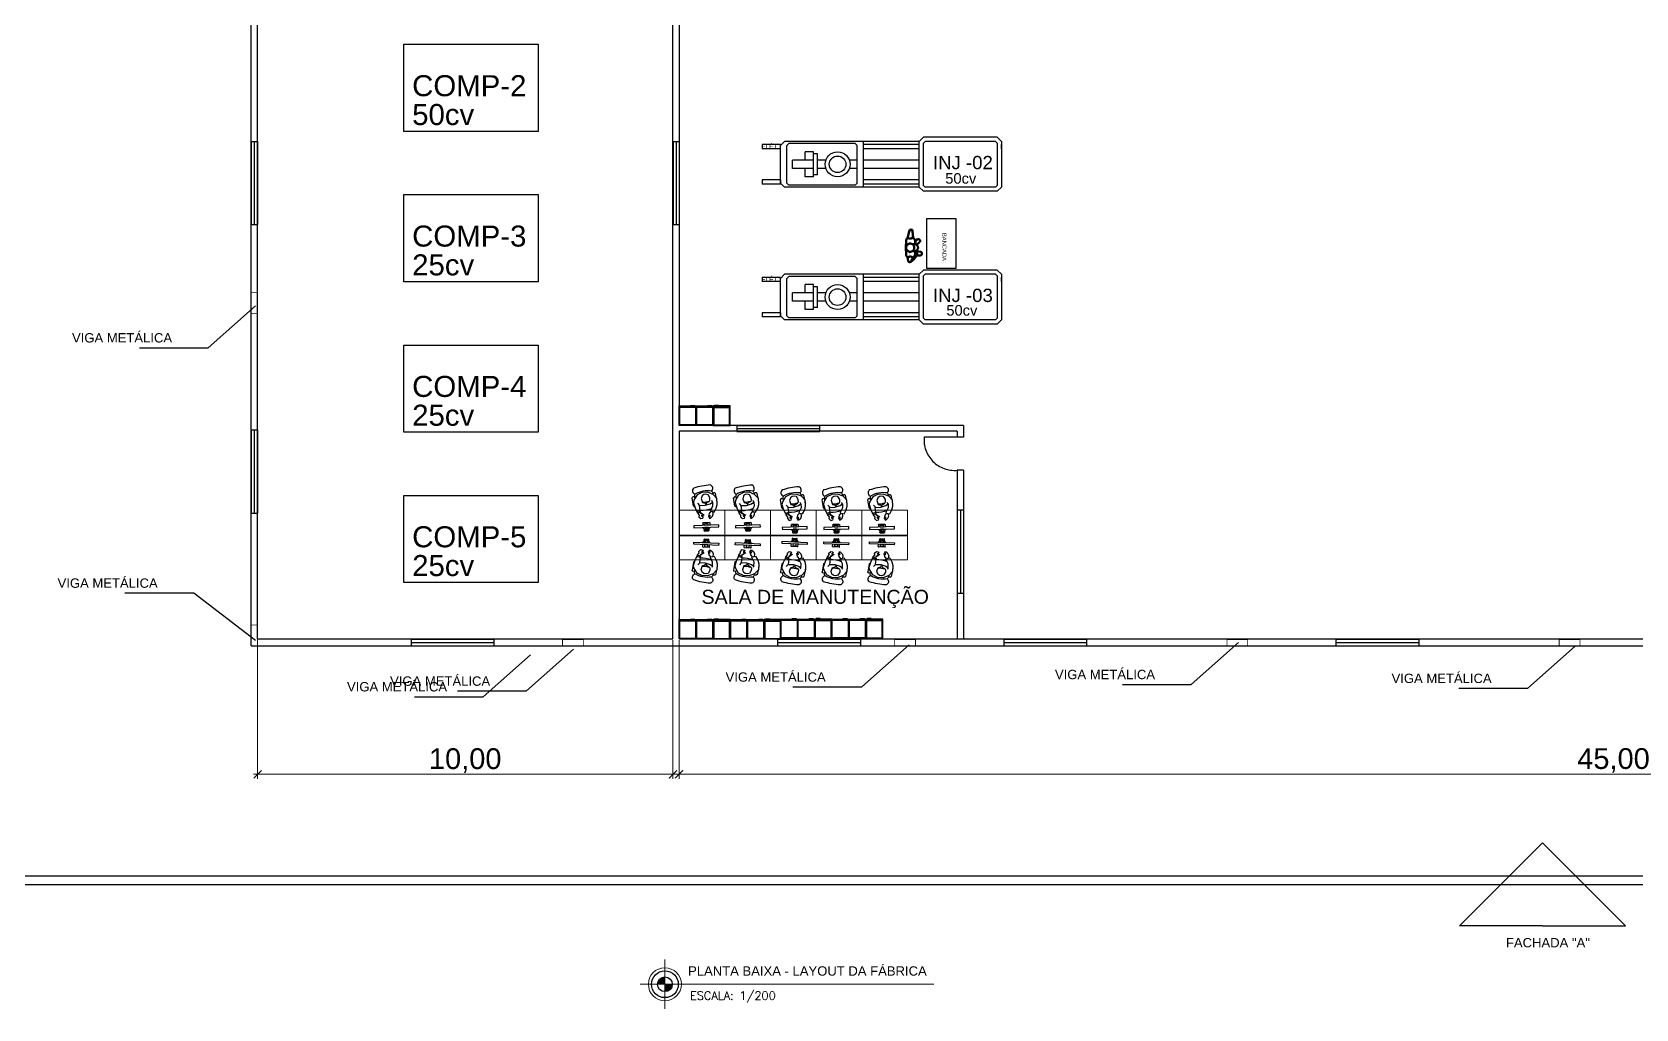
# Model space of a CAD drawing. Header units: metres. Extents: x 257 to 767, y -173 to 1.
# Drawn here: x 562.72 to 601.34, y -122.59 to -99.08 of the extents above; entities that cross this region are included whole.
import ezdxf

# ---------------------------------------------------------------- set-up
doc = ezdxf.new("R2010")
doc.units = ezdxf.units.M
doc.header["$LTSCALE"] = 10
doc.linetypes.add('ACAD_ISO02W100', pattern=[15, 12, -3])
doc.linetypes.add('CENTER2', pattern=[28.575, 19.05, -3.175, 3.175, -3.175])
doc.layers.get('0').update_dxf_attribs({"color": 254})
for name, color, linetype in [('A_METAL', 93, 'Continuous'), ('B-Matriz', 255, 'Continuous'), ('ELETEXTO LUMINÁRIAS', 254, 'Continuous'), ('exq. externa', 2, 'Continuous'), ('Muro', 254, 'Continuous'), ('Parede', 254, 'Continuous'), ('T-TEXT-30', 3, 'Continuous'), ('Texto', 2, 'Continuous'), ('vista', 7, 'Continuous')]:
    doc.layers.add(name, color=color, linetype=linetype)
for name, color, linetype, lineweight in [('AM_6', 2, 'Continuous', 35), ('HACHURA', 8, 'Continuous', 5), ('mobiliario', 7, 'Continuous', 0), ('PENAzero2', 30, 'Continuous', 20), ('PENAzero3', 135, 'Continuous', 30), ('Vidro', 254, 'Continuous', 20), ('Visible (ANSI)', 7, 'Continuous', 50)]:
    doc.layers.add(name, color=color, linetype=linetype, lineweight=lineweight)
doc.layers.add('Janelas', color=254, linetype='Continuous', plot=False)
doc.layers.add('Portas', color=254, linetype='ACAD_ISO02W100', plot=False)
doc.styles.add('200-80', font='romans.shx', dxfattribs={"height": 0.4})
doc.styles.add('ARIAL', font='')
doc.styles.get("Standard").update_dxf_attribs({"font": ''})
doc.styles.get('ARIAL').set_extended_font_data('Arial')
doc.styles.get('Standard').set_extended_font_data('Arial')
doc.dimstyles.new('Cota Principal', dxfattribs={"dimtxt": 0.5, "dimasz": 0.19, "dimexe": 0.11, "dimexo": 0.03, "dimgap": 0.03, "dimtad": 1, "dimzin": 4, "dimtxsty": 'ARIAL', "dimblk": 'ARCHTICK', "dimcen": 2, "dimdle": 0.1, "dimclrd": 251, "dimclre": 251, "dimclrt": 7, "dimadec": 0, "dimazin": 0, "dimtfac": 1, "dimtmove": 0, "dimatfit": 3, "dimldrblk": 'ARCHTICK', "dimfxl": 0.1, "dimlwd": 9, "dimlwe": 9, "dimarcsym": 0})

# ---------------------------------------------------------------- blocks, each defined once
blk = doc.blocks.new('_ArchTick')
at = {"color": 0, "linetype": 'ByBlock', "const_width": 0.15}
blk.add_lwpolyline([(-0.5, -0.5), (0.5, 0.5)], dxfattribs=at)
blk = doc.blocks.new('*D5')
at = {"color": 251, "lineweight": 9, "transparency": 16777216}
for p, q in [((578.296, -113.713), (578.296, -117.048)), ((623.296, -113.713), (623.296, -117.048)), ((578.196, -116.938), (623.396, -116.938))]:
    blk.add_line(p, q, dxfattribs=at)
at = {"layer": 'Defpoints', "color": 0, "transparency": 16777216}
for p in [(578.296, -113.683), (623.296, -113.683), (623.296, -116.938)]:
    blk.add_point(p, dxfattribs=at)
at = {"color": 251, "lineweight": 9, "transparency": 16777216, "xscale": 0.19, "yscale": 0.19, "zscale": 0.19, "rotation": 180}
blk.add_blockref('_ArchTick', (578.296, -116.938), dxfattribs=at)
at = {"color": 251, "lineweight": 9, "transparency": 16777216, "xscale": 0.19, "yscale": 0.19, "zscale": 0.19}
blk.add_blockref('_ArchTick', (623.296, -116.938), dxfattribs=at)
at = {"color": 7, "transparency": 16777216, "insert": (600.796, -116.607), "char_height": 0.5, "attachment_point": 5, "style": 'ARIAL'}
blk.add_mtext('45,00', dxfattribs=at)
blk = doc.blocks.new('*D6')
at = {"color": 251, "lineweight": 9, "transparency": 16777216}
for p, q in [((568.146, -113.713), (568.146, -117.05)), ((578.146, -113.713), (578.146, -117.05)), ((568.046, -116.94), (578.246, -116.94))]:
    blk.add_line(p, q, dxfattribs=at)
at = {"layer": 'Defpoints', "color": 0, "transparency": 16777216}
for p in [(568.146, -113.683), (578.146, -113.683), (578.146, -116.94)]:
    blk.add_point(p, dxfattribs=at)
at = {"color": 251, "lineweight": 9, "transparency": 16777216, "xscale": 0.19, "yscale": 0.19, "zscale": 0.19, "rotation": 180}
blk.add_blockref('_ArchTick', (568.146, -116.94), dxfattribs=at)
at = {"color": 251, "lineweight": 9, "transparency": 16777216, "xscale": 0.19, "yscale": 0.19, "zscale": 0.19}
blk.add_blockref('_ArchTick', (578.146, -116.94), dxfattribs=at)
at = {"color": 7, "transparency": 16777216, "insert": (573.146, -116.61), "char_height": 0.5, "attachment_point": 5, "style": 'ARIAL'}
blk.add_mtext('10,00', dxfattribs=at)
blk = doc.blocks.new('MILACRON')
at = {"layer": 'B-Matriz', "color": 254, "linetype": 'Continuous'}
for p, q in [((133.288, 141.167), (133.388, 141.267)), ((133.288, 141.167), (133.288, 139.388)), ((133.388, 141.267), (134.488, 141.267)), ((133.562, 141.267), (133.462, 141.267)), ((134.314, 141.267), (134.414, 141.267)), ((134.588, 141.167), (134.488, 141.267)), ((134.588, 141.167), (134.588, 139.388)), ((133.288, 139.388), (133.388, 139.288)), ((134.488, 139.288), (133.388, 139.288)), ((133.388, 139.288), (133.388, 136.047)), ((133.462, 139.288), (133.462, 137.947)), ((133.562, 139.288), (133.562, 137.947)), ((133.838, 139.288), (133.838, 137.947)), ((134.038, 139.288), (134.038, 137.947)), ((134.314, 139.288), (134.314, 137.947)), ((134.414, 139.288), (134.414, 137.947)), ((134.588, 139.388), (134.488, 139.288)), ((134.488, 139.288), (134.488, 136.047)), ((134.488, 137.947), (133.388, 137.947)), ((134.438, 137.947), (133.438, 137.947)), ((133.488, 137.797), (133.438, 137.747)), ((133.438, 137.747), (133.438, 136.147)), ((134.388, 137.797), (133.488, 137.797)), ((133.838, 137.797), (133.838, 137.606)), ((134.038, 137.797), (134.038, 137.606)), ((134.438, 137.747), (134.388, 137.797)), ((134.438, 137.747), (134.438, 136.147)), ((134.238, 136.74), (133.638, 136.74)), ((133.638, 136.74), (133.638, 136.54)), ((134.188, 136.84), (133.688, 136.84)), ((133.688, 136.84), (133.688, 136.74)), ((133.838, 137.04), (133.838, 136.84)), ((133.838, 136.74), (133.838, 136.24)), ((134.038, 137.04), (134.038, 136.84)), ((134.038, 136.74), (134.038, 136.24)), ((134.188, 136.84), (134.188, 136.74)), ((134.238, 136.74), (134.238, 136.54)), ((133.838, 136.54), (133.638, 136.54)), ((134.238, 136.54), (134.038, 136.54)), ((133.388, 136.047), (133.488, 135.947)), ((133.488, 136.097), (133.438, 136.147)), ((133.562, 135.947), (133.462, 135.947)), ((133.462, 135.947), (133.462, 135.507)), ((134.388, 136.097), (133.488, 136.097)), ((134.388, 135.947), (133.488, 135.947)), ((133.562, 135.947), (133.562, 135.507)), ((134.038, 136.24), (133.838, 136.24)), ((134.314, 135.947), (134.314, 135.507)), ((134.314, 135.947), (134.414, 135.947)), ((134.438, 136.147), (134.388, 136.097)), ((134.488, 136.047), (134.388, 135.947)), ((134.414, 135.947), (134.414, 135.507)), ((133.462, 135.507), (133.562, 135.507)), ((134.314, 135.507), (134.414, 135.507))]:
    blk.add_line(p, q, dxfattribs=at)
at = {"layer": 'B-Matriz', "color": 254, "linetype": 'CENTER2'}
for p, q in [((133.388, 141.125), (133.429, 141.167)), ((133.388, 141.125), (133.388, 139.429)), ((133.429, 141.167), (134.447, 141.167)), ((134.488, 141.125), (134.447, 141.167)), ((134.488, 141.125), (134.488, 139.429)), ((133.388, 139.429), (133.429, 139.388)), ((134.488, 139.429), (134.447, 139.388)), ((134.447, 139.388), (133.429, 139.388))]:
    blk.add_line(p, q, dxfattribs=at)
at = {"layer": 'B-Matriz', "color": 254, "linetype": 'Continuous'}
for radius in [0.3, 0.2]:
    blk.add_circle((133.938, 137.323), radius, dxfattribs=at)
blk = doc.blocks.new('pc mesa')
at = {"color": 254}
for p, q in [((-0.299, -0.107), (-0.299, -0.099)), ((-0.299, -0.21), (-0.299, -0.157)), ((-0.296, -0.092), (-0.277, -0.073)), ((-0.144, -0.22), (-0.289, -0.22)), ((-0.274, -0.066), (-0.274, -0.03)), ((-0.264, -0.02), (-0.169, -0.02)), ((-0.159, -0.043), (-0.159, -0.03)), ((-0.159, -0.066), (-0.159, -0.043)), ((-0.137, -0.092), (-0.156, -0.073)), ((-0.134, -0.107), (-0.134, -0.099)), ((-0.134, -0.21), (-0.134, -0.157))]:
    blk.add_line(p, q, dxfattribs=at)
blk.add_lwpolyline([(-0.517, -0.107), (0.083, -0.107), (0.083, -0.157), (-0.517, -0.157)], close=True, dxfattribs=at)
for points in [[(-0.178, -0.107), (-0.256, -0.107), (-0.256, -0.049, -0.414214), (-0.246, -0.039), (-0.188, -0.039, -0.414214), (-0.178, -0.049)], [(-0.178, -0.157), (-0.256, -0.157), (-0.256, -0.191, 0.414214), (-0.246, -0.201), (-0.188, -0.201, 0.414214), (-0.178, -0.191)]]:
    blk.add_lwpolyline(points, format="xyb", close=True, dxfattribs=at)
for points in [[(-0.196, -0.099), (-0.196, -0.107), (-0.237, -0.107), (-0.237, -0.057), (-0.196, -0.057), (-0.196, -0.068)], [(-0.196, -0.08), (-0.196, -0.09)]]:
    blk.add_lwpolyline(points, dxfattribs=at)
for centre, start, end in [((-0.289, -0.099), 135, 180), ((-0.289, -0.21), 180, 270), ((-0.284, -0.066), 315, 0), ((-0.264, -0.03), 90, 180), ((-0.169, -0.03), 0, 90), ((-0.149, -0.066), 180, 225), ((-0.144, -0.21), 270, 0), ((-0.144, -0.099), 360, 45)]:
    blk.add_arc(centre, 0.01, start, end, dxfattribs=at)
blk = doc.blocks.new('A$C3322391F')
at = {"color": 254}
for p, q in [((0.084, 0.56), (0.041, 0.551)), ((0.183, 0.723), (0.302, 0.707)), ((0.517, 0.636), (0.632, 0.476)), ((0.563, 0.455), (0.573, 0.439)), ((0.052, 0.283), (0.073, 0.257)), ((0.104, 0.218), (0.175, 0.129)), ((0.226, 0.176), (0.226, 0.176))]:
    blk.add_line(p, q, dxfattribs=at)
blk.add_lwpolyline([(0.388, 0.559), (0.274, 0.496), (0.182, 0.409), (0.149, 0.346), (0.102, 0.432), (0.102, 0.556), (0.084, 0.56), (0.097, 0.626), (0.081, 0.703), (0.067, 0.699), (0.066, 0.655), (0.055, 0.68), (0.049, 0.729), (0.022, 0.715), (0, 0.653), (0.006, 0.603), (0.041, 0.551), (0.007, 0.545), (0.001, 0.437), (0.02, 0.348), (0.093, 0.222), (0.216, 0.175), (0.357, 0.187), (0.479, 0.256), (0.557, 0.359), (0.566, 0.506), (0.55, 0.562), (0.459, 0.657), (0.38, 0.722), (0.356, 0.745), (0.296, 0.773), (0.283, 0.806), (0.226, 0.827), (0.185, 0.793), (0.186, 0.775), (0.227, 0.766), (0.236, 0.746), (0.203, 0.753), (0.197, 0.742), (0.239, 0.72), (0.288, 0.721), (0.312, 0.696), (0.303, 0.688), (0.324, 0.666), (0.319, 0.661)], close=True, dxfattribs=at)
for points in [[(0.376, 0.446), (0.338, 0.439), (0.295, 0.415), (0.265, 0.386), (0.226, 0.369), (0.223, 0.331), (0.253, 0.281), (0.322, 0.238), (0.375, 0.247), (0.417, 0.279), (0.44, 0.324), (0.429, 0.394), (0.357, 0.464), (0.295, 0.45), (0.267, 0.465), (0.259, 0.456), (0.268, 0.428), (0.231, 0.372)], [(0.312, 0.696), (0.356, 0.745)], [(0.324, 0.666), (0.379, 0.723)], [(0.387, 0.556), (0.451, 0.53)], [(0.149, 0.346), (0.181, 0.324)]]:
    blk.add_lwpolyline(points, dxfattribs=at)
for centre, radius, start, end in [((0.627, 0.008), 0.716, 115.1371, 137.1512), ((0.499, 0.61), 0.032, 55.891, 126.8585), ((0.597, 0.467), 0.0363, 230.0412, 15.0185), ((0.415, 0.332), 0.203, 10.3641, 29.0796), ((0.082, 0.293), 0.032, 174.8514, 198.4587), ((0.193, 0.161), 0.0363, 239.3313, 24.3086), ((0.374, 0.301), 0.203, 224.5096, 243.5533), ((0.366, 0.087), 0.0877, 157.5676, 276.7822), ((0.122, 0.674), 0.577, 286.3838, 327.9659), ((-0.412, 1.378), 1.587, 299.7656, 314.5841), ((0.621, 0.281), 0.0877, 337.5676, 96.7822)]:
    blk.add_arc(centre, radius, start, end, dxfattribs=at)
blk = doc.blocks.new('Armario 1 modulo')
at = {"layer": 'exq. externa', "color": 254}
for p, q in [((0.466, 0.395), (0.015, 0.395)), ((0.015, 0.395), (0.015, 0.015)), ((0.433, 0.395), (0.433, 0.015)), ((0.45, 0.395), (0.45, 0.015)), ((0.015, 0.015), (0.466, 0.015))]:
    blk.add_line(p, q, dxfattribs=at)
for points in [[(0, 0), (0.466, 0), (0.466, 0.41), (0, 0.41)], [(0.469, 0.278), (0.477, 0.278), (0.477, 0.376), (0.469, 0.376)]]:
    blk.add_lwpolyline(points, close=True, dxfattribs=at)
blk = doc.blocks.new('FDS_92a7681d-361a-4aa8-8bfe-e519ea100e7b_Asset')
at = {"layer": 'Visible (ANSI)', "color": 0}
for p, q in [((-132, 273), (-152, 192)), ((-111, 357), (-132, 273)), ((-44, 53), (-44, 53)), ((17, 37), (-33, 37)), ((-15, 203), (-31, 357)), ((-31, 351), (-28, 262)), ((-28, 262), (-25, 193)), ((1, 45), (1, 45)), ((32, 98), (32, 36)), ((40, 128), (79, 156)), ((105, 58), (79, 33)), ((137, 89), (105, 58)), ((132, 152), (138, 146)), ((-147, -314), (-153, -276)), ((-141, -359), (-147, -314)), ((1, -325), (-77, -384)), ((-64, -368), (-46, -327)), ((-46, -327), (-30, -288)), ((17, -126), (-33, -126)), ((0, -134), (0, -134)), ((13, -300), (13, -300)), ((19, -158), (19, -158)), ((21, -293), (58, -242)), ((57, -243), (21, -292)), ((32, -124), (32, -186)), ((65, -234), (67, -234)), ((111, -137), (76, -134)), ((99, -44), (99, -44)), ((105, -232), (153, -230)), ((156, -141), (111, -137)), ((191, -194), (192, -185))]:
    blk.add_line(p, q, dxfattribs=at)
at = {"layer": 'Visible (ANSI)', "color": 0, "extrusion": (0, 0, -1)}
for centre, radius, start, end in [((71, 353), 40, 3.6289, 173.8997), ((89, 176), 65, 10.3886, 14.2288), ((45, 200), 30, 173.8997, 185.0696), ((-25, 71), 10, 315.6047, 315.6048), ((-25, 71), 10, 159.7064, 225.8781), ((-31, 55), 8, 191.6496, 257.2365), ((-103, 124), 40, 53.4587, 69.5368), ((-109, 118), 40, 202.3805, 225.9587), ((89, -44), 99, 235.3736, 0), ((101, -353), 40, 232.4111, 351.4533), ((89, -263), 65, 197.47, 203.3745), ((17, -301), 30, 181.8089, 235.6527), ((-21, -270), 12.5, 23.6278, 23.6423), ((-11, -285), 12.5, 215.6963, 224.7776), ((27, -198), 61, 169.093, 202.6945), ((-49, -203), 9, 343.263, 114.3092), ((-67, -193), 10, 32.9677, 208.1441), ((-69, -184), 8, 356.3441, 171.8789)]:
    blk.add_arc(centre, radius, start, end, dxfattribs=at)
at = {"layer": 'Visible (ANSI)', "color": 0}
for centre, start, end in [((-69, -182), 157.4674, 157.4688), ((-69, -182), 204.668, 204.6684), ((151, -190), 272.5, 288.5782), ((152, -181), 61.4218, 85)]:
    blk.add_arc(centre, 40, start, end, dxfattribs=at)
at = {"layer": 'Visible (ANSI)', "color": 0, "extrusion": (0, 0, -1)}
for centre, major_axis, ratio, start_param, end_param in [((-89, -44), (-99, 0), 0.999996, 0, 2.175405), ((17, -44), (-81.5, 0), 0.994803, 1.570796, 1.760239), ((-100, -353), (22.8, 35.3), 0.938026, 1.394254, 1.708407), ((12, -263), (2.76, 3.29), 0.154581, 3.750816, 3.752076), ((48, -234), (4.9, -11.5), 0.964839, 5.599828, 5.771161)]:
    blk.add_ellipse(centre, major_axis=major_axis, ratio=ratio, start_param=start_param, end_param=end_param, dxfattribs=at)
at = {"layer": 'Visible (ANSI)', "color": 0}
for centre, major_axis, ratio, start_param, end_param in [((-27, -198), (-54.5, 28.3), 0.992931, 5.812783, 5.812797), ((-27, -198), (-54.5, 28.3), 0.992931, 5.571446, 5.571501), ((-17, -301), (15.8, -25.5), 0.919138, 0.09354, 1.614755), ((50, -201), (-7.55, -0.57), 0.721796, 4.372445, 4.516697), ((69, -183), (-6.9, 0.24), 0.722047, 4.345706, 4.786606)]:
    blk.add_ellipse(centre, major_axis=major_axis, ratio=ratio, start_param=start_param, end_param=end_param, dxfattribs=at)
for points, knots in [([(-191, -130), (-191, -119), (-191, -108), (-192, -88), (-192, -78), (-192, -63), (-192, -57), (-192, -49), (-192, -48), (-192, -44), (-192, -41), (-192, -37), (-192, -35), (-192, -30), (-192, -27), (-192, -16), (-192, -8), (-191, 13), (-191, 27), (-191, 41)], [0, 0, 0, 0, 3.31568, 3.31568, 6.671263, 6.671263, 8.725308, 8.725308, 9.170186, 9.170186, 9.919849, 9.919849, 10.589212, 10.589212, 11.635853, 11.635853, 14.39648, 14.39648, 18.760079, 18.760079, 18.760079, 18.760079]), ([(-191, 114), (-191, 115), (-191, 115), (-191, 117), (-191, 118), (-191, 122), (-191, 125), (-190, 131), (-189, 136), (-185, 148), (-181, 156), (-172, 171), (-166, 178), (-157, 185), (-155, 186), (-153, 187)], [0.000041, 0.000041, 0.000041, 0.000041, 0.22856, 0.22856, 0.566632, 0.566632, 1.335182, 1.335182, 2.656096, 2.656096, 5.263054, 5.263054, 7.917737, 7.917737, 8.596799, 8.596799, 8.596799, 8.596799]), ([(-109, 178), (-116, 179), (-122, 181), (-134, 183), (-138, 184), (-146, 186), (-149, 187), (-153, 187), (-153, 187), (-153, 187)], [0.000025, 0.000025, 0.000025, 0.000025, 2.22754, 2.22754, 4.272799, 4.272799, 6.523502, 6.523502, 8.236706, 8.236706, 8.236706, 8.236706]), ([(-111, 357), (-110, 357), (-110, 357), (-110, 359), (-110, 360), (-108, 362), (-108, 364), (-106, 366), (-105, 367), (-103, 370), (-101, 371), (-96, 374), (-94, 375), (-89, 377), (-86, 378), (-81, 379), (-78, 379), (-72, 380), (-70, 380), (-64, 379), (-61, 378), (-55, 377), (-53, 376), (-48, 373), (-45, 372), (-42, 370), (-41, 369), (-39, 366), (-38, 365), (-36, 363), (-35, 362), (-33, 359), (-33, 358), (-32, 356), (-32, 355), (-31, 354), (-31, 353), (-31, 352)], [15.008551, 15.008551, 15.008551, 15.008551, 15.042896, 15.042896, 15.572912, 15.572912, 16.102929, 16.102929, 16.632945, 16.632945, 17.470412, 17.470412, 18.307878, 18.307878, 19.145345, 19.145345, 19.982812, 19.982812, 20.820278, 20.820278, 21.657745, 21.657745, 22.495211, 22.495211, 23.332678, 23.332678, 23.862694, 23.862694, 24.392711, 24.392711, 24.922727, 24.922727, 25.452744, 25.452744, 25.848287, 25.848287, 26.150925, 26.150925, 26.150925, 26.150925]), ([(-52, 183), (-54, 183), (-55, 182), (-58, 181), (-60, 181), (-64, 179), (-66, 179), (-71, 178), (-73, 177), (-78, 176), (-80, 176), (-85, 176), (-87, 176), (-92, 176), (-94, 176), (-99, 176), (-101, 176), (-105, 177), (-107, 178), (-109, 178)], [15.481721, 15.481721, 15.481721, 15.481721, 15.965824, 15.965824, 16.609722, 16.609722, 17.289414, 17.289414, 17.969106, 17.969106, 18.648797, 18.648797, 19.328489, 19.328489, 20.008181, 20.008181, 20.687873, 20.687873, 21.213722, 21.213722, 21.213722, 21.213722]), ([(-28, 193), (-29, 193), (-32, 192), (-40, 188), (-46, 186), (-52, 183)], [0.000266, 0.000266, 0.000266, 0.000266, 2.563841, 2.563841, 5.126676, 5.126676, 5.126676, 5.126676]), ([(-33, -126), (-31, -124), (-29, -122), (-25, -119), (-23, -117), (-19, -113), (-17, -111), (-14, -107), (-12, -105), (-9, -101), (-8, -98), (-4, -92), (-2, -88), (1, -80), (2, -76), (5, -67), (6, -62), (7, -53), (7, -49), (7, -40), (7, -35), (6, -26), (5, -22), (2, -13), (1, -8), (-2, 0), (-4, 4), (-8, 10), (-9, 12), (-12, 16), (-14, 19), (-17, 23), (-19, 25), (-23, 29), (-25, 30), (-29, 34), (-31, 36), (-33, 37)], [-24.183744, -24.183744, -24.183744, -24.183744, -23.332292, -23.332292, -22.545809, -22.545809, -21.759326, -21.759326, -20.972843, -20.972843, -20.18636, -20.18636, -18.887317, -18.887317, -17.588274, -17.588274, -16.28923, -16.28923, -14.990187, -14.990187, -13.691144, -13.691144, -12.392101, -12.392101, -11.093058, -11.093058, -9.794015, -9.794015, -9.007532, -9.007532, -8.221049, -8.221049, -7.434566, -7.434566, -6.648083, -6.648083, -5.796631, -5.796631, -5.796631, -5.796631]), ([(-31, 352), (-31, 352), (-31, 352), (-31, 352), (-31, 351), (-31, 351), (-31, 351), (-31, 351)], [17.3663364, 17.3663364, 17.3663364, 17.3663364, 17.4021233, 17.4021233, 17.578507, 17.578507, 17.5972984, 17.5972984, 17.5972984, 17.5972984]), ([(-26, 193), (-26, 193), (-26, 193), (-27, 194), (-27, 194), (-28, 193)], [1.065013, 1.065013, 1.065013, 1.065013, 1.08874, 1.08874, 2.177493, 2.177493, 2.177493, 2.177493]), ([(-26, 193), (-18, 190), (-11, 185), (-3, 177), (-1, 176), (0, 174)], [0, 0, 0, 0, 2.678301, 2.678301, 3.249027, 3.249027, 3.249027, 3.249027]), ([(-18, 189), (-18, 189), (-18, 189), (-18, 189), (-18, 190), (-18, 190), (-17, 190), (-17, 191), (-17, 191), (-17, 191), (-16, 192), (-16, 193), (-16, 193), (-16, 193), (-16, 194), (-16, 194), (-15, 195), (-15, 195), (-15, 196), (-15, 196), (-15, 196), (-15, 196), (-15, 196), (-15, 197), (-15, 197)], [-0.4502566, -0.4502566, -0.4502566, -0.4502566, -0.4375, -0.4375, -0.4375, -0.3991531, -0.3991531, -0.3991531, -0.375, -0.375, -0.375, -0.2681938, -0.2681938, -0.2681938, -0.25, -0.25, -0.25, -0.131596, -0.131596, -0.131596, -0.125, -0.125, -0.125, -0.0368129, -0.0368129, -0.0368129, -0.0368129]), ([(-12, 188), (-11, 187), (-11, 187), (-11, 185), (-10, 185), (-10, 184)], [0, 0, 0, 0, 0.3206308, 0.3206308, 0.7146659, 0.7146659, 0.7146659, 0.7146659]), ([(0, 174), (8, 167), (14, 158), (25, 138), (29, 128), (32, 110), (32, 104), (32, 98)], [0, 0, 0, 0, 4.644157, 4.644157, 8.828648, 8.828648, 11.099315, 11.099315, 11.099315, 11.099315]), ([(99, -44), (99, -39), (98, -34), (96, -23), (94, -18), (90, -8), (88, -3), (82, 6), (78, 10), (71, 17), (67, 20), (58, 26), (53, 29), (43, 33), (38, 35), (28, 37), (22, 37), (17, 37)], [12.470996, 12.470996, 12.470996, 12.470996, 14.02855, 14.02855, 15.586104, 15.586104, 17.143658, 17.143658, 18.701212, 18.701212, 20.261408, 20.261408, 21.821603, 21.821603, 23.381798, 23.381798, 24.941993, 24.941993, 24.941993, 24.941993]), ([(32, 110), (34, 107), (35, 103), (40, 92), (41, 84), (42, 68), (41, 61), (38, 53)], [2.050559, 2.050559, 2.050559, 2.050559, 3.897504, 3.897504, 7.759678, 7.759678, 11.26289, 11.26289, 11.26289, 11.26289]), ([(35, 74), (35, 73), (35, 73), (35, 72), (35, 71), (34, 70), (33, 68), (33, 68), (33, 68), (32, 68)], [-0.8438788, -0.8438788, -0.8438788, -0.8438788, -0.7618962, -0.7618962, -0.7618962, -0.5714216, -0.5714216, -0.5714216, -0.5590297, -0.5590297, -0.5590297, -0.5590297]), ([(38, 53), (38, 53), (38, 52), (38, 52), (37, 51), (36, 50), (36, 50), (35, 49), (34, 49), (32, 49)], [-0.3574043, -0.3574043, -0.3574043, -0.3574043, -0.2857293, -0.2857293, -0.2857293, -0.142868, -0.142868, -0.142868, -0.0061129, -0.0061129, -0.0061129, -0.0061129]), ([(32, 36), (33, 36), (33, 36), (38, 35), (43, 33), (53, 29), (58, 26), (67, 20), (71, 17), (78, 10), (82, 6), (88, -3), (90, -8), (94, -18), (96, -23), (98, -34), (99, -39), (99, -44)], [1.511058, 1.511058, 1.511058, 1.511058, 1.561302, 1.561302, 3.122604, 3.122604, 4.683906, 4.683906, 6.245208, 6.245208, 7.803651, 7.803651, 9.362093, 9.362093, 10.920536, 10.920536, 12.478978, 12.478978, 12.478978, 12.478978]), ([(79, 33), (78, 32), (77, 31), (75, 29), (74, 28), (72, 26), (71, 25), (70, 24), (69, 24), (68, 23), (68, 23), (68, 22), (67, 22), (67, 22), (67, 22), (67, 22), (66, 21), (66, 21), (66, 21), (66, 21), (66, 21), (66, 21)], [-1, -1, -1, -1, -0.9285714, -0.9285714, -0.9285714, -0.8571429, -0.8571429, -0.8571429, -0.8214286, -0.8214286, -0.8214286, -0.8125, -0.8125, -0.8125, -0.8035714, -0.8035714, -0.8035714, -0.7946429, -0.7946429, -0.7946429, -0.7927944, -0.7927944, -0.7927944, -0.7927944]), ([(89, 162), (91, 162), (92, 163), (94, 163), (96, 164), (97, 164), (99, 164), (101, 164), (102, 164), (104, 164), (106, 164), (107, 164), (109, 164), (110, 164), (112, 163), (113, 163), (115, 163), (116, 162), (117, 162), (119, 161), (120, 160), (121, 160), (123, 159), (124, 158), (125, 158), (126, 157), (127, 156), (128, 155), (130, 154), (131, 153), (132, 152), (132, 152), (132, 152), (132, 152)], [-1, -1, -1, -1, -0.9001, -0.9001, -0.9001, -0.8002001, -0.8002001, -0.8002001, -0.7003001, -0.7003001, -0.7003001, -0.6004001, -0.6004001, -0.6004001, -0.5005002, -0.5005002, -0.5005002, -0.4006002, -0.4006002, -0.4006002, -0.3007002, -0.3007002, -0.3007002, -0.2008003, -0.2008003, -0.2008003, -0.1009003, -0.1009003, -0.1009003, -0.0010003, -0.0010003, -0.0010003, 0, 0, 0, 0]), ([(138, 146), (138, 146), (138, 146), (138, 146), (139, 145), (140, 143), (141, 142), (142, 141), (142, 140), (143, 139), (144, 138), (145, 136), (145, 135), (146, 134), (146, 133), (147, 131), (147, 130), (148, 128), (148, 127), (148, 125), (149, 124), (149, 122), (149, 121), (149, 119), (149, 118), (149, 116), (149, 114), (149, 113), (149, 111), (148, 109), (148, 108), (147, 106), (147, 104), (146, 102)], [-1, -1, -1, -1, -0.9990278, -0.9990278, -0.9990278, -0.899125, -0.899125, -0.899125, -0.7992223, -0.7992223, -0.7992223, -0.6993195, -0.6993195, -0.6993195, -0.5994167, -0.5994167, -0.5994167, -0.4995139, -0.4995139, -0.4995139, -0.3996111, -0.3996111, -0.3996111, -0.2997083, -0.2997083, -0.2997083, -0.1998056, -0.1998056, -0.1998056, -0.0999028, -0.0999028, -0.0999028, 0, 0, 0, 0]), ([(-153, -276), (-160, -271), (-167, -265), (-178, -251), (-182, -243), (-187, -231), (-188, -227), (-190, -219), (-190, -216), (-191, -211), (-191, -209), (-191, -207), (-191, -206), (-191, -204), (-191, -203), (-191, -202)], [0, 0, 0, 0, 2.67052, 2.67052, 5.323485, 5.323485, 6.636029, 6.636029, 7.633458, 7.633458, 8.142136, 8.142136, 8.40093, 8.40093, 8.659308, 8.659308, 8.659308, 8.659308]), ([(-153, -276), (-153, -275), (-152, -275), (-148, -273), (-145, -272), (-136, -268), (-129, -267), (-118, -263), (-113, -262), (-109, -261)], [0.000082, 0.000082, 0.000082, 0.000082, 1.94425, 1.94425, 4.117837, 4.117837, 6.701515, 6.701515, 8.232609, 8.232609, 8.232609, 8.232609]), ([(-109, -261), (-107, -260), (-105, -260), (-101, -259), (-98, -259), (-94, -259), (-91, -258), (-87, -258), (-85, -259), (-80, -259), (-78, -259), (-73, -260), (-71, -261), (-67, -262), (-64, -262), (-61, -264), (-59, -265), (-56, -266), (-54, -266), (-53, -267)], [17.376663, 17.376663, 17.376663, 17.376663, 17.911272, 17.911272, 18.575275, 18.575275, 19.239279, 19.239279, 19.903283, 19.903283, 20.567286, 20.567286, 21.23129, 21.23129, 21.895294, 21.895294, 22.529922, 22.529922, 22.971851, 22.971851, 22.971851, 22.971851]), ([(-53, -267), (-51, -268), (-49, -269), (-42, -272), (-37, -275), (-31, -278), (-29, -280), (-28, -281), (-27, -282), (-27, -282)], [0, 0, 0, 0, 0.742501, 0.742501, 3.322095, 3.322095, 5.008322, 5.008322, 6.43157, 6.43157, 6.43157, 6.43157]), ([(9, -252), (9, -252), (9, -252), (9, -252), (-32, -258), (50, -245), (9, -252)], [-0.06219732343, -0.06219732343, -0.06219732343, -0.06219732343, -0.06219641255, -0.06219641255, -0.06219641255, -0.06218691031, -0.06218691031, -0.06218691031, -0.06218691031]), ([(0, -263), (-6, -269), (-13, -275), (-23, -280), (-25, -281), (-27, -282)], [0, 0, 0, 0, 2.681872, 2.681872, 3.36781, 3.36781, 3.36781, 3.36781]), ([(9, -252), (9, -252), (9, -252), (9, -252), (9, -252), (31, -252), (-13, -251), (9, -252)], [-1.46288517286, -1.46288517286, -1.46288517286, -1.46288517286, -1.46288361896, -1.46288361896, -1.46288361896, -1.46288360896, -1.46287514758, -1.46287514758, -1.46287514758, -1.46287514758]), ([(6, -285), (5, -284), (4, -283), (4, -283), (3, -282), (2, -281), (2, -281), (1, -280), (1, -280), (1, -280), (0, -279), (-2, -278), (-3, -277), (-4, -276), (-5, -276), (-6, -275), (-8, -274), (-9, -273), (-11, -273), (-11, -273), (-11, -273), (-11, -273)], [-1, -1, -1, -1, -0.8600544, -0.8600544, -0.8600544, -0.75, -0.75, -0.75, -0.7023724, -0.7023724, -0.7023724, -0.5, -0.5, -0.5, -0.3712395, -0.3712395, -0.3712395, -0.0870628, -0.0870628, -0.0870628, -0.0801681, -0.0801681, -0.0801681, -0.0801681]), ([(32, -186), (32, -196), (31, -205), (26, -222), (23, -231), (14, -246), (9, -253), (2, -261), (1, -262), (0, -263)], [0, 0, 0, 0, 3.372282, 3.372282, 6.768712, 6.768712, 10.386538, 10.386538, 11.103832, 11.103832, 11.103832, 11.103832]), ([(0, -263), (1, -263), (1, -263), (2, -263), (3, -263), (5, -263), (7, -264), (9, -265), (12, -266), (14, -268), (15, -269), (16, -270), (16, -271), (17, -272), (18, -273), (18, -275), (19, -277), (20, -279), (20, -281), (21, -283), (21, -285), (20, -286), (20, -287), (20, -289), (20, -290), (19, -291), (19, -292), (18, -292)], [-0.6589282, -0.6589282, -0.6589282, -0.6589282, -0.6428571, -0.6428571, -0.6428571, -0.5714286, -0.5714286, -0.5714286, -0.4761905, -0.4761905, -0.4761905, -0.4285714, -0.4285714, -0.4285714, -0.3809524, -0.3809524, -0.3809524, -0.2857143, -0.2857143, -0.2857143, -0.2142857, -0.2142857, -0.2142857, -0.1428571, -0.1428571, -0.1428571, -0.0746954, -0.0746954, -0.0746954, -0.0746954]), ([(6, -285), (6, -285), (6, -286), (6, -286), (7, -287), (9, -289), (10, -291), (10, -291), (10, -291), (10, -292), (11, -292), (11, -293), (11, -294), (12, -294), (12, -295), (12, -296), (12, -296), (12, -296), (12, -296), (13, -297), (13, -298), (13, -299), (13, -299), (13, -299), (13, -299), (13, -300), (13, -300), (13, -301), (13, -301), (13, -301), (13, -302)], [0, 0, 0, 0, 0.0263229, 0.0263229, 0.0263229, 0.25, 0.25, 0.25, 0.2928316, 0.2928316, 0.2928316, 0.375, 0.375, 0.375, 0.4736985, 0.4736985, 0.4736985, 0.5, 0.5, 0.5, 0.6428571, 0.6428571, 0.6428571, 0.6503076, 0.6503076, 0.6503076, 0.75, 0.75, 0.75, 0.8046607, 0.8046607, 0.8046607, 0.8046607]), ([(21, -255), (20, -254), (19, -254), (18, -253), (16, -253), (14, -252), (12, -252), (12, -251), (11, -251), (10, -251), (10, -251), (10, -251), (10, -251)], [-0.9980512, -0.9980512, -0.9980512, -0.9980512, -0.7923178, -0.7923178, -0.7923178, -0.3563773, -0.3563773, -0.3563773, -0.138407, -0.138407, -0.138407, -0.1318201, -0.1318201, -0.1318201, -0.1318201]), ([(10, -252), (10, -252), (10, -252), (12, -252), (13, -252), (15, -253), (16, -253), (19, -254), (20, -254), (21, -255)], [-1.3516, -1.3516, -1.3516, -1.3516, -1.181291, -1.181291, -0.778515, -0.778515, -0.39897, -0.39897, -0.000624, -0.000624, -0.000624, -0.000624]), ([(17, -126), (22, -126), (28, -125), (38, -123), (43, -122), (53, -117), (58, -115), (67, -109), (71, -105), (78, -98), (82, -94), (88, -85), (90, -81), (94, -71), (96, -65), (98, -55), (99, -49), (99, -44)], [0, 0, 0, 0, 1.560195, 1.560195, 3.12039, 3.12039, 4.680585, 4.680585, 6.24078, 6.24078, 7.798334, 7.798334, 9.355888, 9.355888, 10.913442, 10.913442, 12.470996, 12.470996, 12.470996, 12.470996]), ([(21, -255), (22, -255), (23, -256), (26, -258), (27, -258), (30, -260), (31, -261), (33, -262), (34, -262), (37, -261), (39, -260), (41, -257), (42, -256), (42, -256)], [-46.402476, -46.402476, -46.402476, -46.402476, -43.360617, -43.360617, -40.966111, -40.966111, -37.097931, -37.097931, -32.598241, -32.598241, -27.036941, -27.036941, -26.261639, -26.261639, -26.261639, -26.261639]), ([(23, -229), (28, -222), (34, -216), (47, -202), (53, -194), (59, -188)], [3.372761, 3.372761, 3.372761, 3.372761, 6.204471, 6.204471, 10.156957, 10.156957, 10.156957, 10.156957]), ([(76, -134), (74, -134), (72, -134), (70, -134), (68, -134), (66, -134), (64, -133), (63, -133), (62, -133), (60, -133), (60, -133), (60, -133), (60, -133), (59, -133), (59, -133), (59, -133), (58, -133), (57, -133), (57, -133), (56, -133), (54, -134), (53, -134), (52, -134), (51, -134), (50, -134), (50, -134), (49, -134), (48, -135), (48, -135), (48, -135), (47, -135), (47, -135), (47, -135), (46, -135), (46, -136), (45, -136), (45, -136), (44, -136), (44, -137), (43, -137), (43, -137), (42, -138), (42, -138), (41, -139), (40, -139), (40, -139), (39, -140), (38, -141), (37, -141), (36, -142), (36, -142), (35, -143), (35, -143), (35, -143), (34, -143), (34, -143), (34, -143), (34, -144), (33, -144), (33, -144), (33, -144), (33, -144), (33, -144), (32, -144)], [0, 0, 0, 0, 0.0714286, 0.0714286, 0.0714286, 0.1428571, 0.1428571, 0.1428571, 0.1785714, 0.1785714, 0.1785714, 0.1875, 0.1875, 0.1875, 0.1964286, 0.1964286, 0.1964286, 0.2142857, 0.2142857, 0.2142857, 0.25, 0.25, 0.25, 0.2678571, 0.2678571, 0.2678571, 0.2767857, 0.2767857, 0.2767857, 0.28125, 0.28125, 0.28125, 0.2857143, 0.2857143, 0.2857143, 0.2916667, 0.2916667, 0.2916667, 0.297619, 0.297619, 0.297619, 0.3095238, 0.3095238, 0.3095238, 0.3333333, 0.3333333, 0.3333333, 0.3809524, 0.3809524, 0.3809524, 0.4285714, 0.4285714, 0.4285714, 0.4404762, 0.4404762, 0.4404762, 0.452381, 0.452381, 0.452381, 0.4761905, 0.4761905, 0.4761905, 0.4833417, 0.4833417, 0.4833417, 0.4833417]), ([(41, -264), (41, -265), (41, -265), (39, -269), (36, -273), (33, -277)], [7.561875, 7.561875, 7.561875, 7.561875, 7.733884, 7.733884, 10.473832, 10.473832, 10.473832, 10.473832]), ([(51, -196), (51, -196), (50, -196), (50, -196), (49, -196), (47, -196), (46, -196), (45, -197), (44, -198), (43, -199), (42, -199), (41, -200), (41, -202), (40, -202), (40, -203), (40, -204), (40, -205), (40, -205), (41, -206)], [0, 0, 0, 0, 0.0420776, 0.0420776, 0.0420776, 0.2252411, 0.2252411, 0.2252411, 0.4084045, 0.4084045, 0.4084045, 0.591568, 0.591568, 0.591568, 0.7136769, 0.7136769, 0.7136769, 0.8489106, 0.8489106, 0.8489106, 0.8489106]), ([(76, -198), (73, -206), (69, -215), (58, -232), (53, -240), (46, -251), (44, -253), (42, -256)], [0, 0, 0, 0, 3.805324, 3.805324, 7.087246, 7.087246, 8.245589, 8.245589, 8.245589, 8.245589]), ([(77, -183), (79, -191), (79, -199), (77, -213), (74, -219), (68, -232), (63, -238), (57, -243)], [0, 0, 0, 0, 3.894636, 3.894636, 7.473313, 7.473313, 11.227978, 11.227978, 11.227978, 11.227978]), ([(58, -242), (58, -242), (58, -242), (58, -242), (58, -242), (57, -242), (57, -242), (57, -242), (57, -243), (57, -243), (57, -243)], [-0.032543, -0.032543, -0.032543, -0.032543, 0, 0, 0, 0.0594978, 0.0594978, 0.1189956, 0.1189956, 0.1878507, 0.1878507, 0.1878507, 0.1878507]), ([(58, -242), (58, -241), (59, -240), (59, -239), (59, -239), (59, -239), (59, -239)], [0.0000001, 0.0000001, 0.0000001, 0.0000001, 0.7593462, 0.7593462, 0.7593462, 1, 1, 1, 1]), ([(59, -230), (59, -230), (60, -231), (60, -231), (60, -231), (60, -232), (60, -232), (60, -233), (60, -235), (60, -236), (60, -236), (60, -237), (60, -238), (60, -238), (60, -238), (60, -238), (60, -238), (59, -239), (59, -239), (59, -239), (59, -239), (59, -240)], [0.4591253, 0.4591253, 0.4591253, 0.4591253, 0.5, 0.5, 0.5, 0.5618683, 0.5618683, 0.5618683, 0.75, 0.75, 0.75, 0.8564567, 0.8564567, 0.8564567, 0.875, 0.875, 0.875, 0.9375, 0.9375, 0.9375, 1, 1, 1, 1]), ([(59, -239), (59, -238), (60, -237), (60, -237), (60, -236), (60, -235), (60, -234), (60, -233), (59, -232), (59, -232), (59, -231), (59, -231), (59, -231)], [0, 0, 0, 0, 0.1201953, 0.1201953, 0.1201953, 0.2961566, 0.2961566, 0.2961566, 0.4721179, 0.4721179, 0.4721179, 0.5159618, 0.5159618, 0.5159618, 0.5159618]), ([(76, -198), (76, -197), (76, -197), (76, -196), (76, -195), (76, -193), (75, -192), (74, -190), (73, -189), (72, -188), (71, -187), (69, -187), (68, -186), (67, -186), (65, -185), (64, -185), (63, -185), (63, -185), (62, -186), (61, -186), (61, -186), (60, -186)], [0.173555, 0.173555, 0.173555, 0.173555, 0.2381038, 0.2381038, 0.2381038, 0.4285784, 0.4285784, 0.4285784, 0.5714343, 0.5714343, 0.5714343, 0.7142902, 0.7142902, 0.7142902, 0.8571462, 0.8571462, 0.8571462, 0.9285741, 0.9285741, 0.9285741, 1, 1, 1, 1]), ([(69, -178), (69, -178), (68, -178), (68, -178), (67, -178), (66, -178), (65, -179), (64, -179), (63, -180), (62, -181), (62, -182), (61, -183), (61, -184), (61, -184), (61, -185), (61, -185)], [0, 0, 0, 0, 0.0283921, 0.0283921, 0.0283921, 0.2170441, 0.2170441, 0.2170441, 0.4056961, 0.4056961, 0.4056961, 0.5943481, 0.5943481, 0.5943481, 0.6981724, 0.6981724, 0.6981724, 0.6981724]), ([(67, -234), (68, -234), (68, -234), (69, -233), (69, -233), (69, -233), (69, -233), (69, -232), (70, -231), (70, -230), (70, -229), (70, -229), (70, -228), (71, -228), (71, -227), (71, -226), (71, -226), (71, -225), (71, -225)], [-1, -1, -1, -1, -0.75, -0.75, -0.75, -0.7139795, -0.7139795, -0.7139795, -0.5, -0.5, -0.5, -0.4064043, -0.4064043, -0.4064043, -0.2489076, -0.2489076, -0.2489076, -0.2362165, -0.2362165, -0.2362165, -0.2362165]), ([(67, -234), (73, -234), (80, -233), (86, -233), (87, -233), (90, -233), (95, -233), (100, -233), (103, -232), (105, -232)], [0, 0, 0, 0, 0.5, 0.5, 0.5, 0.75, 0.75, 0.75, 1, 1, 1, 1]), ([(77, -183), (77, -183), (77, -183), (76, -182), (76, -181), (75, -181), (75, -180), (74, -179), (74, -179), (73, -179), (73, -179), (72, -178), (72, -178)], [0.6849577, 0.6849577, 0.6849577, 0.6849577, 0.7142909, 0.7142909, 0.7142909, 0.8571467, 0.8571467, 0.8571467, 0.9285745, 0.9285745, 0.9285745, 1, 1, 1, 1]), ([(164, -228), (166, -228), (167, -227), (169, -226), (171, -225), (172, -225), (173, -224), (175, -223), (176, -222), (177, -221), (179, -220), (180, -218), (181, -217), (182, -216), (183, -215), (184, -214), (185, -213), (185, -211), (186, -210), (187, -209), (188, -207), (188, -206), (189, -205), (189, -203), (190, -202), (190, -201), (190, -199), (191, -198), (191, -197), (191, -195), (191, -194), (191, -194), (191, -194), (191, -194)], [0, 0, 0, 0, 0.0999, 0.0999, 0.0999, 0.1997999, 0.1997999, 0.1997999, 0.2996999, 0.2996999, 0.2996999, 0.3995999, 0.3995999, 0.3995999, 0.4994998, 0.4994998, 0.4994998, 0.5993998, 0.5993998, 0.5993998, 0.6992998, 0.6992998, 0.6992998, 0.7991997, 0.7991997, 0.7991997, 0.8990997, 0.8990997, 0.8990997, 0.9989997, 0.9989997, 0.9989997, 1, 1, 1, 1]), ([(192, -185), (192, -185), (192, -185), (192, -185), (192, -183), (192, -182), (192, -180), (192, -179), (192, -178), (192, -176), (192, -175), (191, -173), (191, -172), (191, -171), (190, -169), (190, -168), (189, -166), (189, -165), (188, -164), (187, -162), (187, -161), (186, -160), (185, -158), (184, -157), (183, -156), (182, -155), (181, -153), (180, -152), (178, -151), (177, -150), (176, -149), (174, -148), (173, -147), (171, -146)], [0, 0, 0, 0, 0.0009722, 0.0009722, 0.0009722, 0.100875, 0.100875, 0.100875, 0.2007777, 0.2007777, 0.2007777, 0.3006805, 0.3006805, 0.3006805, 0.4005833, 0.4005833, 0.4005833, 0.5004861, 0.5004861, 0.5004861, 0.6003889, 0.6003889, 0.6003889, 0.7002917, 0.7002917, 0.7002917, 0.8001944, 0.8001944, 0.8001944, 0.9000972, 0.9000972, 0.9000972, 1, 1, 1, 1])]:
    blk.add_open_spline(points, degree=3, knots=knots, dxfattribs=at)
for points in [[(-191, 41), (-191, 66), (-191, 90), (-191, 114)], [(-15, 199), (-14, 196), (-13, 192), (-12, 188)], [(-13, 193), (-10, 188), (-6, 183), (-3, 177)], [(-10, 184), (-10, 184), (-10, 184), (-10, 184)], [(0, 174), (0, 174), (0, 174), (0, 174)], [(18, 65), (18, 65), (18, 65), (18, 65)], [(30, 120), (33, 123), (37, 125), (40, 128)], [(32, 84), (33, 81), (34, 77), (35, 74)], [(-191, -202), (-191, -178), (-191, -154), (-191, -130)], [(-153, -276), (-153, -276), (-153, -276), (-153, -276)], [(-106, -174), (-106, -174), (-106, -174), (-106, -174)], [(-105, -194), (-105, -194), (-105, -194), (-105, -194)], [(0, -263), (0, -263), (0, -263), (0, -263)], [(0, -263), (0, -263), (0, -263), (0, -263)], [(13, -252), (13, -252), (13, -252), (13, -252)], [(15, -298), (14, -300), (14, -302), (13, -304)], [(18, -292), (17, -294), (16, -296), (15, -298)], [(20, -294), (18, -296), (17, -298), (15, -300)], [(18, -148), (18, -148), (18, -148), (18, -148)], [(19, -292), (19, -292), (19, -292), (19, -292)], [(20, -279), (20, -279), (20, -279), (20, -279)], [(20, -294), (20, -293), (21, -293), (21, -293)], [(41, -208), (41, -207), (41, -207), (41, -206)], [(47, -257), (47, -257), (47, -257), (47, -257)], [(57, -243), (57, -243), (57, -243), (57, -243)], [(60, -237), (59, -238), (59, -240), (58, -242)], [(67, -234), (67, -234), (67, -234), (67, -234)]]:
    blk.add_open_spline(points, degree=3, dxfattribs=at)

msp = doc.modelspace()

# ---------------------------------------------------------------- hatches: boundary and pattern name
at = {"layer": 'HACHURA', "ltscale": 0.6}
h = msp.add_hatch(color=256, dxfattribs=at)
h.paths.add_polyline_path([(577.954, -121.992), (577.954, -121.815, 0.414214), (577.777, -121.992)])
h.paths.add_polyline_path([(577.954, -121.992), (577.954, -122.17, 0.414214), (578.132, -121.992)])

# ---------------------------------------------------------------- linework, layer by layer
at = {"color": 254}
for p, q in [((566.96, -106.672), (568.096, -105.662)), ((565.301, -106.672), (566.96, -106.672)), ((584.996, -108.683), (578.296, -108.683)), ((584.996, -108.683), (584.996, -108.822)), ((585.146, -108.822), (584.996, -108.822)), ((585.146, -108.541), (585.146, -108.822)), ((584.996, -109.622), (584.996, -113.683)), ((585.146, -109.622), (585.146, -113.683)), ((564.953, -112.576), (566.612, -112.576)), ((566.612, -112.576), (568.097, -113.71)), ((574.619, -114.934), (575.755, -113.924)), ((582.698, -114.836), (583.834, -113.826)), ((590.629, -114.775), (591.765, -113.765)), ((598.734, -114.869), (599.87, -113.859)), ((573.582, -115.071), (574.718, -114.061)), ((571.923, -115.071), (573.582, -115.071)), ((572.96, -114.934), (574.619, -114.934)), ((581.038, -114.836), (582.698, -114.836)), ((588.97, -114.775), (590.629, -114.775)), ((597.075, -114.869), (598.734, -114.869)), ((599.088, -118.587), (597.088, -120.587)), ((599.088, -118.587), (601.088, -120.587)), ((599.088, -120.587), (597.088, -120.587)), ((599.088, -120.587), (601.088, -120.587))]:
    msp.add_line(p, q, dxfattribs=at)
for points in [[(571.669, -99.371), (574.901, -99.371), (574.901, -101.469), (571.669, -101.469)], [(571.669, -102.989), (574.901, -102.989), (574.901, -105.087), (571.669, -105.087)], [(571.669, -106.608), (574.901, -106.608), (574.901, -108.706), (571.669, -108.706)], [(571.669, -110.226), (574.901, -110.226), (574.901, -112.324), (571.669, -112.324)]]:
    msp.add_lwpolyline(points, close=True, dxfattribs=at)
at = {"layer": 'A_METAL', "color": 254, "const_width": 0.02}
for points in [[(567.996, -105.847), (567.996, -105.347), (568.146, -105.347), (568.146, -105.847)], [(567.996, -113.847), (567.996, -113.347), (568.146, -113.347), (568.146, -113.847)], [(575.489, -113.697), (575.989, -113.697), (575.989, -113.847), (575.489, -113.847)], [(583.489, -113.697), (583.989, -113.697), (583.989, -113.847), (583.489, -113.847)], [(591.489, -113.697), (591.989, -113.697), (591.989, -113.847), (591.489, -113.847)], [(599.489, -113.697), (599.989, -113.697), (599.989, -113.847), (599.489, -113.847)]]:
    msp.add_lwpolyline(points, close=True, dxfattribs=at)
at = {"layer": 'B-Matriz', "color": 254, "linetype": 'Continuous'}
msp.add_lwpolyline([(584.258, -103.563), (584.958, -103.563), (584.958, -104.763), (584.258, -104.763)], close=True, dxfattribs=at)
at = {"layer": 'Janelas', "color": 254}
for p, q in [((567.992, -101.709), (567.992, -103.709)), ((567.992, -101.709), (567.992, -103.709)), ((567.992, -101.709), (568.142, -101.709)), ((568.067, -101.709), (568.067, -103.709)), ((568.142, -101.709), (568.142, -103.709)), ((567.992, -103.709), (568.142, -103.709)), ((567.992, -108.653), (567.992, -110.653)), ((567.992, -108.653), (567.992, -110.653)), ((567.992, -108.653), (568.142, -108.653)), ((568.067, -108.653), (568.067, -110.653)), ((568.142, -108.653), (568.142, -110.653)), ((579.684, -108.541), (579.684, -108.691)), ((579.684, -108.541), (579.684, -108.616)), ((579.684, -108.541), (581.684, -108.541)), ((579.684, -108.616), (581.684, -108.616)), ((579.684, -108.691), (581.684, -108.691)), ((581.684, -108.691), (581.684, -108.541)), ((567.992, -110.653), (568.142, -110.653)), ((585.146, -110.581), (584.996, -110.581)), ((584.996, -110.581), (584.996, -112.581)), ((585.146, -110.581), (585.071, -110.581)), ((585.071, -110.581), (585.071, -112.581)), ((585.146, -110.581), (585.146, -112.581)), ((584.996, -112.581), (585.146, -112.581)), ((571.841, -113.683), (571.841, -113.845)), ((571.841, -113.684), (573.841, -113.684)), ((571.841, -113.77), (573.841, -113.77)), ((571.841, -113.845), (573.841, -113.845)), ((573.841, -113.845), (573.841, -113.684)), ((580.669, -113.683), (580.669, -113.845)), ((580.669, -113.684), (582.669, -113.684)), ((580.669, -113.77), (582.669, -113.77)), ((580.669, -113.845), (582.669, -113.845)), ((582.669, -113.845), (582.669, -113.684)), ((586.113, -113.683), (586.113, -113.845)), ((586.113, -113.684), (588.113, -113.684)), ((586.113, -113.77), (588.113, -113.77)), ((586.113, -113.845), (588.113, -113.845)), ((588.113, -113.845), (588.113, -113.684)), ((594.113, -113.683), (594.113, -113.845)), ((594.113, -113.684), (596.113, -113.684)), ((594.113, -113.77), (596.113, -113.77)), ((594.113, -113.845), (596.113, -113.845)), ((596.113, -113.845), (596.113, -113.684))]:
    msp.add_line(p, q, dxfattribs=at)
at = {"layer": 'Janelas'}
for p, q in [((578.151, -101.709), (578.151, -103.709)), ((578.151, -101.709), (578.151, -103.709)), ((578.151, -101.709), (578.301, -101.709)), ((578.226, -101.709), (578.226, -103.709)), ((578.301, -101.709), (578.301, -103.709)), ((578.151, -103.709), (578.301, -103.709))]:
    msp.add_line(p, q, dxfattribs=at)
at = {"layer": 'mobiliario', "color": 254}
for p, q in [((579.396, -110.581), (579.396, -111.781)), ((580.496, -110.581), (580.496, -111.781)), ((581.596, -110.581), (581.596, -111.781)), ((582.696, -110.581), (582.696, -111.781))]:
    msp.add_line(p, q, dxfattribs=at)
msp.add_lwpolyline([(578.296, -111.781), (578.296, -110.581), (583.796, -110.581), (583.796, -111.781), (578.296, -111.781)], dxfattribs=at)
at = {"layer": 'Muro', "color": 254}
for p, q in [((539.789, -119.591), (683.995, -119.591)), ((683.795, -119.391), (539.989, -119.391))]:
    msp.add_line(p, q, dxfattribs=at)
at = {"layer": 'Parede', "color": 254}
for p, q in [((567.989, -113.847), (567.989, -79.878)), ((568.146, -113.683), (568.146, -88.683)), ((578.146, -113.683), (578.146, -92.648)), ((578.296, -92.648), (578.296, -108.541)), ((585.146, -108.541), (578.296, -108.541)), ((578.296, -108.683), (578.296, -113.683)), ((585.146, -109.622), (584.996, -109.622)), ((567.989, -113.847), (648.746, -113.847)), ((568.146, -113.683), (578.146, -113.683)), ((578.296, -113.683), (623.296, -113.683))]:
    msp.add_line(p, q, dxfattribs=at)
at = {"layer": 'PENAzero2'}
for p, q in [((577.954, -121.399), (577.954, -122.586)), ((577.361, -121.992), (584.428, -121.992))]:
    msp.add_line(p, q, dxfattribs=at)
msp.add_circle((577.954, -121.992), 0.398, dxfattribs=at)
at = {"layer": 'PENAzero3'}
for radius in [0.323, 0.178]:
    msp.add_circle((577.954, -121.992), radius, dxfattribs=at)
at = {"layer": 'Portas', "color": 254}
msp.add_line((584.996, -108.822), (584.196, -108.822), dxfattribs=at)
msp.add_arc((584.929, -108.89), 0.735, 174.6965, 275.3035, dxfattribs=at)
at = {"layer": 'Vidro', "color": 254}
for p, q in [((578.296, -111.181), (583.796, -111.181)), ((578.296, -111.201), (583.796, -111.201))]:
    msp.add_line(p, q, dxfattribs=at)

# ---------------------------------------------------------------- block references
at = {"color": 254}
for name, p, rotation in [('MILACRON', (444.79, 31.679), 270), ('MILACRON', (444.79, 28.483), 270), ('pc mesa', (579.173, -111.27), 357.377262607188), ('pc mesa', (580.173, -111.281), 357.377262607188), ('pc mesa', (581.302, -111.249), 357.377262607188), ('pc mesa', (582.302, -111.26), 357.377262607188), ('pc mesa', (583.402, -111.26), 357.377262607188)]:
    msp.add_blockref(name, p, dxfattribs=dict(at, rotation=rotation))
at = {"color": 254, "linetype": 'Continuous', "lineweight": 5, "xscale": 0.001, "yscale": 0.001, "zscale": 0.001}
msp.add_blockref('FDS_92a7681d-361a-4aa8-8bfe-e519ea100e7b_Asset', (583.951, -104.221), dxfattribs=at)
at = {"color": 254, "extrusion": (0, 0, -1), "zscale": -1, "rotation": 177.9876994444926}
for p in [(-579.174, -111.096), (-580.174, -111.096), (-581.303, -111.139), (-582.303, -111.139), (-583.403, -111.139)]:
    msp.add_blockref('pc mesa', p, dxfattribs=at)
at = {"layer": 'exq. externa', "color": 254, "xscale": -1, "rotation": 270}
for p in [(578.296, -108.541), (578.706, -108.541), (578.296, -113.683), (578.706, -113.683), (579.526, -113.683), (579.936, -113.683), (580.741, -113.668), (581.151, -113.668), (581.971, -113.668), (582.381, -113.668)]:
    msp.add_blockref('Armario 1 modulo', p, dxfattribs=at)
at = {"layer": 'exq. externa', "color": 254, "rotation": 90}
for p in [(579.526, -108.541), (579.526, -113.683), (580.756, -113.683), (581.971, -113.668), (583.201, -113.668)]:
    msp.add_blockref('Armario 1 modulo', p, dxfattribs=at)
at = {"layer": 'vista', "color": 254, "rotation": 153.622183305314}
for p in [(579.387, -110.143), (580.387, -110.144), (581.516, -110.187), (582.516, -110.187), (583.616, -110.187)]:
    msp.add_blockref('A$C3322391F', p, dxfattribs=at)
at = {"layer": 'vista', "color": 254, "extrusion": (0, 0, -1), "zscale": -1, "rotation": 333.6257662549032}
for p in [(-579.387, -112.173), (-580.387, -112.173), (-581.516, -112.216), (-582.516, -112.216), (-583.616, -112.216)]:
    msp.add_blockref('A$C3322391F', p, dxfattribs=at)

# ---------------------------------------------------------------- texts
at = {"layer": 'AM_6', "color": 254, "lineweight": 70, "ltscale": 0.1, "char_height": 0.32, "attachment_point": 1}
for s, insert in [('INJ -02', (584.41, -102.057)), ('INJ -03', (584.41, -105.253))]:
    msp.add_mtext(s, dxfattribs=dict(at, insert=insert))
at = {"layer": 'B-Matriz', "color": 254, "linetype": 'Continuous', "insert": (584.734, -103.602), "char_height": 0.1, "attachment_point": 1, "rotation": 270}
msp.add_mtext_dynamic_manual_height_columns('\\pxqc;BANCADA', width=1.28948, gutter_width=5, heights=[0], dxfattribs=at)
at = {"layer": 'ELETEXTO LUMINÁRIAS', "color": 254, "ltscale": 0.05, "style": 'ARIAL'}
for s, height, p in [('COMP-2', 0.5063, (571.869, -100.62)), ('50cv', 0.5063, (571.869, -101.314)), ('ELÉT.', 0.1125, (580.271, -101.887)), ('50cv', 0.2531, (584.705, -102.725)), ('COMP-3', 0.5063, (571.869, -104.239)), ('25cv', 0.5063, (571.869, -104.932)), ('ELÉT.', 0.1125, (580.271, -105.083)), ('50cv', 0.2531, (584.732, -105.9)), ('VIGA METÁLICA', 0.225, (563.678, -106.547)), ('COMP-4', 0.5063, (571.869, -107.857)), ('25cv', 0.5063, (571.869, -108.551)), ('COMP-5', 0.5063, (571.869, -111.476)), ('25cv', 0.5063, (571.869, -112.169)), ('VIGA METÁLICA', 0.225, (563.331, -112.451)), ('SALA DE MANUTENÇÃO', 0.3375, (578.836, -112.837)), ('VIGA METÁLICA', 0.225, (570.3, -114.945)), ('VIGA METÁLICA', 0.225, (571.337, -114.809)), ('VIGA METÁLICA', 0.225, (579.416, -114.711)), ('VIGA METÁLICA', 0.225, (587.347, -114.65)), ('VIGA METÁLICA', 0.225, (595.452, -114.743)), ('FACHADA "A"', 0.225, (598.206, -121.104))]:
    msp.add_text(s, height=height, rotation=360, dxfattribs=at).set_placement(p)
at = {"layer": 'T-TEXT-30', "style": '200-80'}
msp.add_text('ESCALA: 1/200', height=0.2, dxfattribs=at).set_placement((578.558, -122.365))
at = {"layer": 'Texto', "insert": (578.513, -121.56), "char_height": 0.225, "width": 13.82018, "attachment_point": 1}
msp.add_mtext('PLANTA BAIXA - LAYOUT DA FÁBRICA', dxfattribs=at)

# ---------------------------------------------------------------- dimensions: what is measured, and where the dimension line sits
at = {"color": 254}
for base, p1, p2, picture, middle in [((578.146, -116.94), (568.146, -113.683), (578.146, -113.683), '*D6', (573.146, -116.61)), ((623.296, -116.938), (578.296, -113.683), (623.296, -113.683), '*D5', (600.796, -116.607))]:
    dim = msp.add_linear_dim(base=base, p1=p1, p2=p2, dimstyle='Cota Principal', dxfattribs=at)
    dim.commit()
    dim.dimension.update_dxf_attribs({"geometry": picture, "text_midpoint": middle})

doc.saveas('drawing.dxf')
